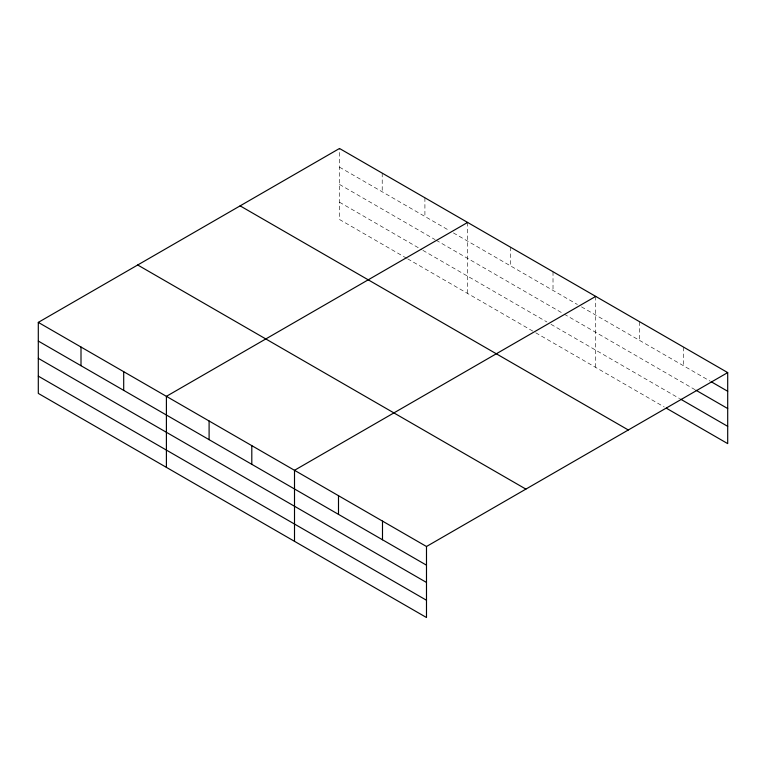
<?xml version="1.0" encoding="UTF-8"?>
<svg xmlns="http://www.w3.org/2000/svg" width="766" height="766" viewBox="0 0 766 766"><rect width="100%" height="100%" fill="white"/><g stroke="black" fill="none" stroke-linecap="round" stroke-linejoin="round"><path stroke-width="0.57" stroke-dasharray="3.83 2.87" d="M406.612 258.238L339.51 219.497L339.51 148.48M339.51 167.16L449.316 230.547M453.376 232.893L577.411 304.504M581.48 306.86L710.302 381.229M339.51 184.434L435.078 239.605M436.093 240.189L563.182 313.562M564.197 314.156L694.963 389.645M339.51 202.224L421.865 249.773M422.88 250.358L546.914 321.969M550.984 324.315L679.614 398.588M407.627 258.831L534.716 332.205M535.731 332.789L664.266 406.995M683.703 347.199L683.703 365.87M639.706 321.797L639.706 340.477M595.718 296.394L595.718 367.421M553.014 271.738L553.014 290.419M510.319 247.092L510.319 265.764M467.614 222.437L467.614 293.464M424.91 197.781L424.91 216.462M382.215 173.126L382.215 191.806"/><path stroke-width="1.15" d="M666.315 408.182L727.7 443.619L727.7 372.592L339.51 148.48L38.3 322.381L38.3 393.408L426.49 617.52L426.49 546.503L38.3 322.381M467.614 222.437L166.404 396.338L166.404 467.365M595.718 296.394L294.508 470.295L294.508 541.323M426.49 546.503L727.7 372.592M711.327 381.822L727.7 391.273M695.988 390.239L727.7 408.546M680.639 399.172L727.7 426.346M240.112 205.863L628.302 429.985M137.698 264.988L525.888 489.11M38.3 341.062L426.49 565.174M38.3 358.335L426.49 582.447M38.3 376.135L426.49 600.247M382.493 521.1L382.493 539.781M338.495 495.698L338.495 514.379M251.803 445.649L251.803 464.32M209.099 420.994L209.099 439.674M123.699 371.682L123.699 390.363M81.004 347.036L81.004 365.708"/></g></svg>
